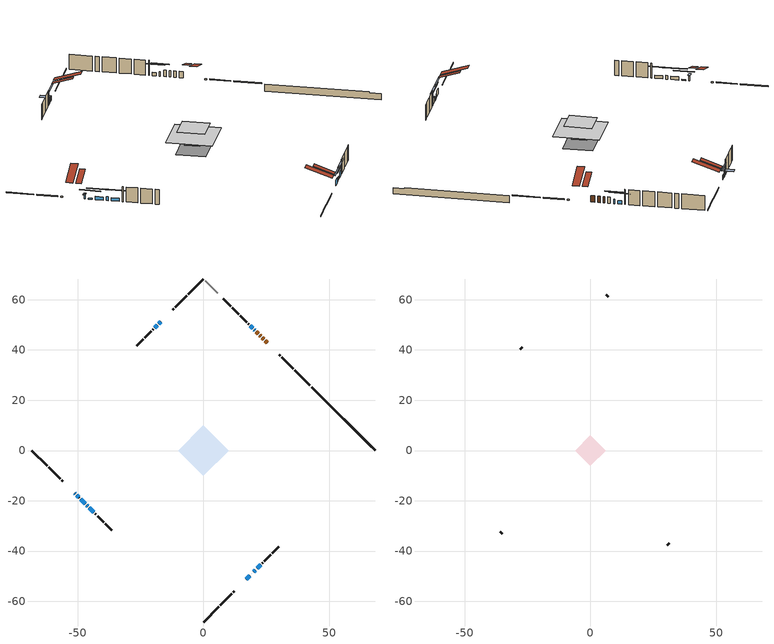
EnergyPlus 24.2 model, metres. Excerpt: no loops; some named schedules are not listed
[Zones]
conditioned space
 floor outside (Floor2 construction): -2.33,0 0,2.33 2.33,0 0,-2.33 z0.89
 floor othersidecoefficients (Floor1 construction): -3.34,0 0,3.34 3.34,0 0,-3.34 z0.89
 floor adiabatic (AdiabaticFloorConstruction): -10.09,0 0,10.09 10.09,0 0,-10.09 z3.33
 floor foundation (Slab1 construction): -6.53,0 0,6.53 6.53,0 0,-6.53 z-1.4
 wall outside (RimJoist1 construction): 0,-68.2 6,-62.19 / -68.2,0 -62.19,-6 / 0,68.2 -6,62.19 / 42.32,25.87 36.32,31.88 z0.89:1.19
 wall outside (RimJoist2 construction): 6.66,-61.54 11.21,-56.98 / -61.54,-6.66 -56.98,-11.21 / -6.66,61.54 -11.21,56.98 / 35.66,32.53 31.11,37.09 z0.89:1.19
 wall outside (RimJoist3 construction): 11.87,-56.33 12.3,-55.9 / -56.33,-11.87 -55.9,-12.3 / -11.87,56.33 -12.3,55.9 / 30.45,37.74 30.03,38.17 z0.89:1.19
 wall outside (AdiabaticWallConstruction 1): 25.32,42.88 24.52,43.68 / 23.86,44.33 23.33,44.86 / 22.68,45.52 22.34,45.86 z0.89:2.92
 wall outside (AdiabaticWallConstruction): -51.19,-17.01 -51.03,-17.17 z0.89:2.42; -50.37,-17.83 -49.51,-18.69 z0.89:1.2; 20.41,47.79 20.17,48.03 / -17.01,51.19 -17.8,50.4 / 19.1,-49.1 19.25,-48.95 z0.89:2.26; 17.01,-51.19 18.45,-49.75 / 21.31,-46.88 22.75,-45.44 z0.89:2.72; 19.9,-48.29 20.66,-47.54 z0.89:1.86; -18.46,49.74 -19.32,48.88 z0.89:2.67; -48.85,-19.35 -47.09,-21.1 / 19.52,48.68 18.64,49.56 / -45.39,-22.81 -43.63,-24.57 z0.89:1.93; -46.44,-21.76 -46.04,-22.16 z0.89:2.11
 wall outside (Wall1 construction): 23.41,-44.79 23.58,-44.62 / -42.97,-25.23 -42.8,-25.4 / -19.98,48.22 -20.14,48.05 / 17.98,50.22 17.81,50.39 z0.89:5.77
 wall outside (Wall2 construction): 24.23,-43.96 26.7,-41.5 / -42.14,-26.05 -39.68,-28.51 / -20.8,47.4 -23.26,44.93 / 17.16,51.04 14.69,53.5 z0.89:5.77
 wall outside (Wall3 construction): 27.35,-40.84 29.88,-38.31 / -39.03,-29.17 -36.5,-31.7 / -23.92,44.28 -26.45,41.75 / 14.04,54.16 11.51,56.69 z0.89:5.77
 wall foundation (FoundationWall1 construction): 42.98,25.22,-1.4 42.98,25.22,0.89 65.68,2.52,0.89 65.68,2.52,0.6 68.2,0,0.6 68.2,0,-1.4
 wall othersidecoefficients (AdiabaticWallConstruction 1): 21.68,46.51 21.06,47.14 z0.89:2.92
 wall othersidecoefficients (Wall4 construction): 10.85,57.35 7.76,60.43 z0.89:5.77
 wall adiabatic (Wall6 construction): 5.62,62.58 0.66,67.54 z0.89:5.77
 window (WindowConstruction 9): -51.19,-17.01 -51.03,-17.17 z0.89:2.41
 window (WindowConstruction 4): -50.37,-17.83 -49.51,-18.69 z0.89:1.19
 window (WindowConstruction 5): 20.41,47.79 20.17,48.02 z0.89:2.26
 window (WindowConstruction 6): -17.01,51.19 -17.8,50.4 z0.89:2.26
 window (WindowConstruction 7): 17.01,-51.19 18.45,-49.75 z0.89:2.72
 window (WindowConstruction 8): 19.1,-49.09 19.25,-48.95 z0.89:2.26
 window (WindowConstruction 12): 19.9,-48.29 20.66,-47.54 z0.89:1.86
 window (WindowConstruction 10): -18.46,49.74 -19.32,48.88 z0.89:2.67
 window (WindowConstruction): -48.85,-19.35 -47.09,-21.1 z0.89:1.93
 window (WindowConstruction 1): 19.52,48.68 18.64,49.56 z0.89:1.93
 window (WindowConstruction 2): 21.32,-46.88 22.75,-45.44 z0.89:2.72
 window (WindowConstruction 11): -46.44,-21.76 -46.04,-22.16 z0.89:2.11
 window (WindowConstruction 3): -45.39,-22.81 -43.63,-24.57 z0.89:1.93
 door (Door): 25.32,42.88 24.52,43.68 z0.89:2.92
 door (Door 1): 23.86,44.33 23.33,44.86 z0.89:2.92
 door (Door 2): 22.68,45.52 22.34,45.86 z0.89:2.92
 door inside (Door 3): 21.68,46.51 21.06,47.13 z0.89:2.92
 ceiling adiabatic (AdiabaticFloorConstruction): 0,-10.09 10.09,0 0,10.09 -10.09,0 z3.33
 roof outside (Roof2 construction): 16.35,-51.85,5.77 11.84,-47.34,7.89 10.66,-48.53,7.89 15.16,-53.03,5.77; -51.85,-16.35,5.77 -47.34,-11.84,7.89 -48.53,-10.66,7.89 -53.03,-15.16,5.77; -16.35,51.85,5.77 -11.84,47.34,7.89 -10.66,48.53,7.89 -15.16,53.03,5.77; 25.97,42.22,5.77 21.46,37.72,7.89 22.65,36.53,7.89 27.16,41.04,5.77
attic - vented
 floor to conditioned space (Floor3 construction Reversed): -6.05,0 0,6.05 6.05,0 0,-6.05 z5.77
 wall outside (Wall5 construction): 30.54,-37.66 31.37,-36.83 / -35.84,-32.36 -35.01,-33.19 / -27.11,41.09 -27.93,40.26 / 7.11,61.09 6.28,61.92 z0.89:5.77
 roof outside (Roof1 construction): 14.51,-53.69,5.77 8.61,-47.8,8.54 7.06,-49.35,8.54 12.95,-55.24,5.77; -53.69,-14.51,5.77 -47.8,-8.61,8.54 -49.35,-7.06,8.54 -55.24,-12.95,5.77; -14.51,53.69,5.77 -8.61,47.8,8.54 -7.06,49.35,8.54 -12.95,55.24,5.77; 27.82,40.38,5.77 21.92,34.49,8.54 23.48,32.93,8.54 29.37,38.83,5.77
shading: -50.82,-17.38 -51.4,-16.8 -52.26,-17.66 -51.68,-18.24 z2.71; -47.64,-20.56 -52.24,-15.96 -52.53,-16.25 -47.93,-20.85 z3.83; 18.31,49.89 22.27,45.92 22.56,46.22 18.6,50.18 z4.9; -19.67,48.53 -15.14,53.06 -15.43,53.35 -19.96,48.82 z4.9; 20.31,-47.89 15.14,-53.06 15.43,-53.35 20.6,-48.18 z5.36; 21.11,-47.08 17.24,-50.96 17.53,-51.25 21.4,-47.37 z4.9; 22.52,-45.67 18.04,-50.16 18.33,-50.45 22.82,-45.96 z4.5; -19.53,48.67 -18.24,49.95 -20.4,52.11 -21.69,50.83 z2.97; -45.23,-22.97 -50.72,-17.48 -51.01,-17.77 -45.52,-23.26 z4.57; 16.77,51.43 21.38,46.81 21.67,47.11 17.06,51.72 z4.57; 24.62,-43.58 19.45,-48.75 19.74,-49.04 24.91,-43.87 z5.36; -41.76,-26.44 -47.25,-20.95 -47.54,-21.24 -42.05,-26.73 z4.57
[Building]
Building 1: Terrain=Suburbs
[Site:Location]
Erieau AUT_ON: Latitude {deg}=42.25; Longitude {deg}=-81.9; Time Zone {hr}=-5; Elevation {m}=178; Keep Site Location Information=Yes
[Site:GroundTemperature:Shallow]
5.2292, 3.30147, 3.1471, 4.0619, 7.73432, 11.3896, 14.5586, 16.5661, 16.7366, 15.1039, 12.0157, 8.47254
[Site:WaterMainsTemperature]
Calculation Method=Schedule; Temperature Schedule=mains temperature schedule
[Material] Roughness=Rough; Thermal Absorptance=0.9
Name | Thickness {m} | Conductivity {W/m-K} | Density {kg/m3} | Specific Heat {J/kg-K} | Solar Absorptance | Visible Absorptance
asphalt or fiberglass shingles | 0.00635 | 0.162714 | 1121.4 | 1465.45 | 0.4 | 0.4
ceiling loosefill ins | 0.169333 | 0.0480833 | 16.02 | 1046.75 | 0.7 | 0.7
ceiling stud and cavity | 0.1397 | 0.138459 | 65.682 | 1177.47 | 0.7 | 0.7
concrete 4.0 in. | 0.1016 | 1.803125 | 2242.8 | 837.4 | 0.7 | 0.7
concrete 8.0 in. | 0.2032 | 1.803125 | 2242.8 | 837.4 | 0.7 | 0.7
door material | 0.04445 | 0.053851 | 512.64 | 1214.23 | 0.7 | 0.7
door material 1 | 0.04445 | 0.188738 | 512.64 | 1214.23 | 0.7 | 0.7
door material 2 | 0.04445 | 0.060037 | 512.64 | 1214.23 | 0.7 | 0.7
exterior vertical ins | 0.0231731 | 0.029427 | 32.04 | 1214.23 | 0.7 | 0.7
floor covering | 0.0127 | 0.0433444 | 54.468 | 1339.84 | 0.6 | 0.6
floor rigid ins; rim joist rigid ins; roof rigid ins | 0.051816 | 0.029427 | 32.04 | 1214.23 | 0.7 | 0.7
floor rigid ins 1; wall rigid ins | 0.512978 | 0.029427 | 32.04 | 1214.23 | 0.7 | 0.7
floor stud and cavity | 0.1397 | 0.0813804 | 92.3553 | 1139.71 | 0.7 | 0.7
floor stud and cavity 1 | 0.1397 | 0.0756174 | 92.3553 | 1139.71 | 0.7 | 0.7
floor stud and cavity 2 | 0.1397 | 1.75129 | 37.0049 | 1207.88 | 0.7 | 0.7
furniture material conditioned space 1 | 0.1524 | 0.115458 | 640.8 | 1214.23 | 0.6 | 0.6
gypsum board | 0.0127 | 0.160291 | 801 | 837.4 | 0.6 | 0.6
gypsum board 1 | 0.0127 | 0.160291 | 801 | 837.4 | 0.7 | 0.7
osb sheathing 0.5 in. | 0.0127 | 0.115458 | 512.64 | 1214.23 | 0.7 | 0.7
osb sheathing 0.5 in. 1 | 0.0127 | 0.115458 | 512.64 | 1214.23 | 0.4 | 0.4
osb sheathing 0.75 in. | 0.01905 | 0.115458 | 512.64 | 1214.23 | 0.7 | 0.7
osb sheathing 2.0 in. | 0.0508 | 0.115458 | 512.64 | 1214.23 | 0.7 | 0.7
rim joist stud and cavity | 0.0508 | 0.0391144 | 125.044 | 1163.47 | 0.6 | 0.6
rim joist stud and cavity 1 | 0.0508 | 0.0352871 | 125.044 | 1163.47 | 0.6 | 0.6
rim joist stud and cavity 2 | 0.0508 | 0.107068 | 50.32683 | 1063.81 | 0.6 | 0.6
roof stud and cavity | 0.2032 | 0.170512 | 78.34581 | 1123.46 | 0.7 | 0.7
wall stud and cavity | 0.1397 | 0.100683 | 139.0536 | 1170.24 | 0.7 | 0.7
wall stud and cavity 1 | 0.1397 | 0.0822159 | 139.0536 | 1170.24 | 0.7 | 0.7
wall stud and cavity 2 | 0.1397 | 0.089851 | 139.0536 | 1170.24 | 0.7 | 0.7
wall stud and cavity 3 | 0.1397 | 0.0949542 | 139.0536 | 1170.24 | 0.7 | 0.7
wall stud and cavity 4 | 0.0889 | 6.1454 | 50.32683 | 1063.81 | 0.6 | 0.6
wall stud and cavity 5 | 0.1397 | 0.0750212 | 139.0536 | 1170.24 | 0.7 | 0.7
wall stud and cavity 6 | 0.0889 | 0.380278 | 52.3479 | 1209.89 | 0.7 | 0.7
wall stud and cavity 7 | 0.0889 | 0.391764 | 83.0341 | 1211.67 | 0.7 | 0.7
wood siding | 0.0254 | 0.102417 | 544.68 | 1172.36 | 0.4 | 0.4
wood siding 1 | 0.00254 | 0.102417 | 544.68 | 1172.36 | 0.4 | 0.4
wood siding 2; wood siding 3; wood siding 4 | 0.0254 | 0.102417 | 544.68 | 1172.36 | 0.7 | 0.7
[WindowMaterial:SimpleGlazingSystem]
Name | U-Factor {W/m2-K} | Solar Heat Gain Coefficient
WindowMaterial | 2.94291 | 0.59
WindowMaterial 1 | 2.989467 | 0.56
WindowMaterial 10 | 2.73736 | 0.48
WindowMaterial 11 | 3.00764 | 0.53
WindowMaterial 2 | 2.89408 | 0.66
WindowMaterial 3 | 3.063281 | 0.53
WindowMaterial 4 | 2.28653 | 0.36
WindowMaterial 5 | 2.04067 | 0.53
WindowMaterial 6 | 2.65958 | 0.66
WindowMaterial 7 | 2.45062 | 0.21
WindowMaterial 8 | 3.13085 | 0.48
WindowMaterial 9 | 2.95767 | 0.63
[Construction]
AdiabaticFloorConstruction: floor stud and cavity 2, floor rigid ins 1, osb sheathing 0.75 in., floor covering
AdiabaticWallConstruction: wood siding 3, wall rigid ins, wall stud and cavity 6, gypsum board
AdiabaticWallConstruction 1: wood siding 4, wall rigid ins, wall stud and cavity 6, gypsum board
Door: door material
Door 1; Door 2: door material 1
Door 3: door material 2
Floor1 construction: floor stud and cavity, floor rigid ins, osb sheathing 0.75 in., floor covering
Floor2 construction: floor stud and cavity 1, floor rigid ins, osb sheathing 0.75 in., floor covering
Floor3 construction Reversed: gypsum board, ceiling stud and cavity, ceiling loosefill ins
FoundationWall1 construction: concrete 8.0 in., gypsum board 1
furniture construction conditioned space 1: furniture material conditioned space 1
PartitionWallConstruction: gypsum board, wall stud and cavity 7, gypsum board
RimJoist1 construction: wood siding 2, rim joist rigid ins, osb sheathing 2.0 in., rim joist stud and cavity
RimJoist2 construction: wood siding 2, rim joist rigid ins, osb sheathing 2.0 in., rim joist stud and cavity 1
RimJoist3 construction: wood siding 2, rim joist stud and cavity 2
Roof1 construction: asphalt or fiberglass shingles
Roof2 construction: asphalt or fiberglass shingles, roof rigid ins, osb sheathing 0.75 in., roof stud and cavity, gypsum board
Slab1 construction: concrete 4.0 in.
Wall1 construction: wood siding, osb sheathing 0.5 in., wall stud and cavity, gypsum board
Wall2 construction: wood siding, osb sheathing 0.5 in., wall stud and cavity 1, gypsum board
Wall3 construction: wood siding, osb sheathing 0.5 in., wall stud and cavity 2, gypsum board
Wall4 construction: osb sheathing 0.5 in. 1, wall stud and cavity 3, gypsum board
Wall5 construction: wood siding 1, wall stud and cavity 4
Wall6 construction: osb sheathing 0.5 in. 1, wall stud and cavity 5, gypsum board
WindowConstruction; WindowConstruction 3: WindowMaterial
WindowConstruction 1: WindowMaterial 1
WindowConstruction 10: WindowMaterial 9
WindowConstruction 11: WindowMaterial 10
WindowConstruction 12: WindowMaterial 11
WindowConstruction 2: WindowMaterial 2
WindowConstruction 4: WindowMaterial 3
WindowConstruction 5: WindowMaterial 4
WindowConstruction 6: WindowMaterial 5
WindowConstruction 7: WindowMaterial 6
WindowConstruction 8: WindowMaterial 7
WindowConstruction 9: WindowMaterial 8
[Zone] Multiplier=1; Part of Total Floor Area=Yes
Name | Volume {m3}
attic - vented | 33.0145
conditioned space | 786.3
[Space]
Name | Zone | Volume {m3}
attic - vented 1 | attic - vented | 33.0145
conditioned space 1 | conditioned space | 786.3
[ZoneInfiltration:EffectiveLeakageArea]
infil attic - vented 1: Zone or Space=attic - vented 1; Schedule=Always On Discrete; Effective Air Leakage Area {cm2}=3514.08; Stack Coefficient=0.000532298; Wind Coefficient=1.55883e-05
[ZoneMixing]
whole house fan mix: Zone or Space=attic - vented; Schedule=Always On Continuous; Design Flow Rate Calculation Method=Flow/Zone; Design Flow Rate {m3/s}=0; Source Zone or Space=conditioned space
[SurfaceProperty:OtherSideCoefficients]
other non-freezing space: Combined Convective/Radiative Film Coefficient {W/m2-K}=8.35; Constant Temperature Coefficient=1; External Dry-Bulb Temperature Coefficient=0; Ground Temperature Coefficient=0; Wind Speed Coefficient=0; Zone Air Temperature Coefficient=0; Constant Temperature Schedule=other non-freezing space; Previous Other Side Temperature Coefficient=0
[SurfaceProperty:ExposedFoundationPerimeter]
Slab1: Exposed Perimeter Calculation Method=TotalExposedPerimeter; Total Exposed Perimeter {m}=35.662
[InternalMass] Zone or ZoneList=conditioned space; Space or SpaceList=conditioned space 1
Name | Construction | Surface Area {m2}
furniture mass conditioned space 1 | furniture construction conditioned space 1 | 128.784
partition wall mass | PartitionWallConstruction | 321.96
[Lights]
interior lighting: Zone or ZoneList or Space or SpaceList=conditioned space 1; Schedule=interior lighting schedule; Design Level Calculation Method=LightingLevel; Lighting Level {W}=343.2; Return Air Fraction=0; Fraction Radiant=0.6; Fraction Visible=0.2; Fraction Replaceable=1
[People]
occupants: Zone or ZoneList or Space or SpaceList=conditioned space 1; Number of People Schedule=occupants schedule; Number of People Calculation Method=People; Number of People=3; Fraction Radiant=0.314171; Sensible Heat Fraction=0.56303; Activity Level Schedule=occupants activity schedule; Carbon Dioxide Generation Rate {m3/s-W}=0; Enable ASHRAE 55 Comfort Warnings=No; Mean Radiant Temperature Calculation Type=EnclosureAveraged
[ElectricEquipment] Zone or ZoneList or Space or SpaceList=conditioned space 1; Design Level Calculation Method=EquipmentLevel
Name | Schedule | Design Level {W} | Fraction Latent | Fraction Radiant | Fraction Lost
clothes dryer | clothes dryer schedule | 140.772 | 0.015 | 0.081 | 0.85
clothes washer | clothes washer schedule | 32.1985 | 0.03 | 0.162 | 0.7
cooking range | cooking range schedule | 208.969 | 0.08 | 0.432 | 0.2
dishwasher | dishwasher schedule | 66.8632 | 0.3 | 0.18 | 0.4
fridge | fridge schedule | 72.9452 | 0 | 0.6 | 0
mech vent bath fan 0 | mech vent bath fan 0 schedule | 50.2 | 0 | 0 | 1
mech vent bath fan 1 | mech vent bath fan 1 schedule | 50.2 | 0 | 0 | 1
mech vent house fan | mech vent house fan schedule | 0 | 0 | 0 | 1
mech vent house fan cfis | mech vent house fan cfis schedule | 0 | 0 | 0 | 0
misc plug loads | misc plug loads schedule | 494.7 | 0.045 | 0.513 | 0.1
whole house fan | Always On Discrete | 0 | 0 | 0 | 1
[OtherEquipment] Zone or ZoneList or Space or SpaceList=conditioned space 1; Design Level Calculation Method=EquipmentLevel
Name | Fuel Type | Schedule | Design Level {W} | Fraction Latent | Fraction Radiant | Fraction Lost
clothes dryer 1 | Electricity | clothes dryer schedule | 0 | 0.015 | 0.081 | 0.85
cooking range 1 | Electricity | cooking range schedule | 0 | 0.08 | 0.432 | 0.2
general water use latent | None | general water use schedule | 59.3978 | 1 | 0 | 0
general water use sensible | None | general water use schedule | -58.539 | 0 | 0.6 | 0
mech vent house fan latent load | None | Always On Discrete | 0 | 1 | 0 | 0
mech vent house fan sensible load | None | Always On Discrete | 0 | 0 | 0 | 0
water heater energy adjustment1 | NaturalGas | Always On Discrete | 0.01 | 0 | 0 | 1
[ZoneInfiltration:DesignFlowRate] Zone or ZoneList or Space or SpaceList=conditioned space 1; Schedule=Always On Discrete; Design Flow Rate Calculation Method=Flow/Zone; Design Flow Rate {m3/s}=0
infil flow; natural vent flow; whole house fan flow
[Foundation:Kiva]
Foundation Kiva 1: Initial Indoor Air Temperature {C}=18; Wall Height Above Grade {m}=0.889986; Wall Depth Below Slab {m}=0.2032; Custom Block Material Name 1=exterior vertical ins; Custom Block Depth 1 {m}=2.28999; Custom Block X Position 1 {m}=0.2159; Custom Block Z Position 1 {m}=0
[Foundation:Kiva:Settings]
Soil Conductivity {W/m-K}=0.849921; Soil Density {kg/m3}=1842.3; Soil Specific Heat {J/kg-K}=418.7; Ground Solar Absorptivity=0.9; Ground Thermal Absorptivity=0.9; Ground Surface Roughness {m}=0.03; Far-Field Width {m}=40; Deep-Ground Boundary Condition=ZeroFlux; Deep-Ground Depth {m}=40; Minimum Cell Dimension {m}=0.2; Maximum Cell Growth Coefficient=3; Simulation Timestep=Timestep
[Exterior:Lights]
exterior lighting: Schedule=exterior lighting schedule; Design Level {W}=75.6
[Schedule:Constant]
Name | Hourly Value
Always On Continuous; mech vent house fan schedule; mech vent house fan cfis schedule; Always On Discrete | 1
other non-freezing space; fridge schedule | 0
occupants activity schedule | 117.228
[Schedule:Week:Daily]
interior lighting schedule Week Rule - Jan1-Jan27: interior lighting schedule day, interior lighting schedule day, interior lighting schedule day, interior lighting schedule day, interior lighting schedule day, interior lighting schedule day, interior lighting schedule day, interior lighting schedule default day, interior lighting schedule default day, interior lighting schedule default day, interior lighting schedule default day, interior lighting schedule default day
interior lighting schedule Week Rule - Jan28-Feb3: interior lighting schedule day, interior lighting schedule day, interior lighting schedule day, interior lighting schedule day, interior lighting schedule day 1, interior lighting schedule day 1, interior lighting schedule day 1, interior lighting schedule default day, interior lighting schedule default day, interior lighting schedule default day, interior lighting schedule default day, interior lighting schedule default day
interior lighting schedule Week Rule - Feb4-Feb24: interior lighting schedule day 1, interior lighting schedule day 1, interior lighting schedule day 1, interior lighting schedule day 1, interior lighting schedule day 1, interior lighting schedule day 1, interior lighting schedule day 1, interior lighting schedule default day, interior lighting schedule default day, interior lighting schedule default day, interior lighting schedule default day, interior lighting schedule default day
interior lighting schedule Week Rule - Feb25-Mar3: interior lighting schedule day 1, interior lighting schedule day 1, interior lighting schedule day 1, interior lighting schedule day 1, interior lighting schedule day 2, interior lighting schedule day 2, interior lighting schedule day 2, interior lighting schedule default day, interior lighting schedule default day, interior lighting schedule default day, interior lighting schedule default day, interior lighting schedule default day
interior lighting schedule Week Rule - Mar4-Mar31: interior lighting schedule day 2, interior lighting schedule day 2, interior lighting schedule day 2, interior lighting schedule day 2, interior lighting schedule day 2, interior lighting schedule day 2, interior lighting schedule day 2, interior lighting schedule default day, interior lighting schedule default day, interior lighting schedule default day, interior lighting schedule default day, interior lighting schedule default day
interior lighting schedule Week Rule - Apr1-Apr28: interior lighting schedule day 3, interior lighting schedule day 3, interior lighting schedule day 3, interior lighting schedule day 3, interior lighting schedule day 3, interior lighting schedule day 3, interior lighting schedule day 3, interior lighting schedule default day, interior lighting schedule default day, interior lighting schedule default day, interior lighting schedule default day, interior lighting schedule default day
interior lighting schedule Week Rule - Apr29-May5: interior lighting schedule day 3, interior lighting schedule day 3, interior lighting schedule day 4, interior lighting schedule day 4, interior lighting schedule day 4, interior lighting schedule day 4, interior lighting schedule day 4, interior lighting schedule default day, interior lighting schedule default day, interior lighting schedule default day, interior lighting schedule default day, interior lighting schedule default day
interior lighting schedule Week Rule - May6-May26: interior lighting schedule day 4, interior lighting schedule day 4, interior lighting schedule day 4, interior lighting schedule day 4, interior lighting schedule day 4, interior lighting schedule day 4, interior lighting schedule day 4, interior lighting schedule default day, interior lighting schedule default day, interior lighting schedule default day, interior lighting schedule default day, interior lighting schedule default day
interior lighting schedule Week Rule - May27-Jun2: interior lighting schedule day 4, interior lighting schedule day 4, interior lighting schedule day 4, interior lighting schedule day 4, interior lighting schedule day 4, interior lighting schedule day 5, interior lighting schedule day 5, interior lighting schedule default day, interior lighting schedule default day, interior lighting schedule default day, interior lighting schedule default day, interior lighting schedule default day
interior lighting schedule Week Rule - Jun3-Jun30: interior lighting schedule day 5, interior lighting schedule day 5, interior lighting schedule day 5, interior lighting schedule day 5, interior lighting schedule day 5, interior lighting schedule day 5, interior lighting schedule day 5, interior lighting schedule default day, interior lighting schedule default day, interior lighting schedule default day, interior lighting schedule default day, interior lighting schedule default day
interior lighting schedule Week Rule - Jul1-Jul28: interior lighting schedule day 6, interior lighting schedule day 6, interior lighting schedule day 6, interior lighting schedule day 6, interior lighting schedule day 6, interior lighting schedule day 6, interior lighting schedule day 6, interior lighting schedule default day, interior lighting schedule default day, interior lighting schedule default day, interior lighting schedule default day, interior lighting schedule default day
interior lighting schedule Week Rule - Jul29-Aug4: interior lighting schedule day 6, interior lighting schedule day 6, interior lighting schedule day 6, interior lighting schedule day 7, interior lighting schedule day 7, interior lighting schedule day 7, interior lighting schedule day 7, interior lighting schedule default day, interior lighting schedule default day, interior lighting schedule default day, interior lighting schedule default day, interior lighting schedule default day
interior lighting schedule Week Rule - Aug5-Aug25: interior lighting schedule day 7, interior lighting schedule day 7, interior lighting schedule day 7, interior lighting schedule day 7, interior lighting schedule day 7, interior lighting schedule day 7, interior lighting schedule day 7, interior lighting schedule default day, interior lighting schedule default day, interior lighting schedule default day, interior lighting schedule default day, interior lighting schedule default day
interior lighting schedule Week Rule - Aug26-Sep1: interior lighting schedule day 7, interior lighting schedule day 7, interior lighting schedule day 7, interior lighting schedule day 7, interior lighting schedule day 7, interior lighting schedule day 7, interior lighting schedule day 8, interior lighting schedule default day, interior lighting schedule default day, interior lighting schedule default day, interior lighting schedule default day, interior lighting schedule default day
interior lighting schedule Week Rule - Sep2-Sep29: interior lighting schedule day 8, interior lighting schedule day 8, interior lighting schedule day 8, interior lighting schedule day 8, interior lighting schedule day 8, interior lighting schedule day 8, interior lighting schedule day 8, interior lighting schedule default day, interior lighting schedule default day, interior lighting schedule default day, interior lighting schedule default day, interior lighting schedule default day
interior lighting schedule Week Rule - Sep30-Oct6: interior lighting schedule day 8, interior lighting schedule day 9, interior lighting schedule day 9, interior lighting schedule day 9, interior lighting schedule day 9, interior lighting schedule day 9, interior lighting schedule day 9, interior lighting schedule default day, interior lighting schedule default day, interior lighting schedule default day, interior lighting schedule default day, interior lighting schedule default day
interior lighting schedule Week Rule - Oct7-Oct27: interior lighting schedule day 9, interior lighting schedule day 9, interior lighting schedule day 9, interior lighting schedule day 9, interior lighting schedule day 9, interior lighting schedule day 9, interior lighting schedule day 9, interior lighting schedule default day, interior lighting schedule default day, interior lighting schedule default day, interior lighting schedule default day, interior lighting schedule default day
interior lighting schedule Week Rule - Oct28-Nov3: interior lighting schedule day 9, interior lighting schedule day 9, interior lighting schedule day 9, interior lighting schedule day 9, interior lighting schedule day 10, interior lighting schedule day 10, interior lighting schedule day 10, interior lighting schedule default day, interior lighting schedule default day, interior lighting schedule default day, interior lighting schedule default day, interior lighting schedule default day
interior lighting schedule Week Rule - Nov4-Nov24: interior lighting schedule day 10, interior lighting schedule day 10, interior lighting schedule day 10, interior lighting schedule day 10, interior lighting schedule day 10, interior lighting schedule day 10, interior lighting schedule day 10, interior lighting schedule default day, interior lighting schedule default day, interior lighting schedule default day, interior lighting schedule default day, interior lighting schedule default day
interior lighting schedule Week Rule - Nov25-Dec1: interior lighting schedule day 10, interior lighting schedule day 10, interior lighting schedule day 10, interior lighting schedule day 10, interior lighting schedule day 10, interior lighting schedule day 10, interior lighting schedule day 11, interior lighting schedule default day, interior lighting schedule default day, interior lighting schedule default day, interior lighting schedule default day, interior lighting schedule default day
interior lighting schedule Week Rule - Dec2-Dec31: interior lighting schedule day 11, interior lighting schedule day 11, interior lighting schedule day 11, interior lighting schedule day 11, interior lighting schedule day 11, interior lighting schedule day 11, interior lighting schedule day 11, interior lighting schedule default day, interior lighting schedule default day, interior lighting schedule default day, interior lighting schedule default day, interior lighting schedule default day
occupants schedule Week Rule - Jan1-Dec31: occupants schedule day, occupants schedule day, occupants schedule day, occupants schedule day, occupants schedule day, occupants schedule day, occupants schedule day, occupants schedule default day, occupants schedule default day, occupants schedule default day, occupants schedule default day, occupants schedule default day
clothes dryer schedule Week Rule - Jan1-Dec31: clothes dryer schedule day, clothes dryer schedule day, clothes dryer schedule day, clothes dryer schedule day, clothes dryer schedule day, clothes dryer schedule day, clothes dryer schedule day, clothes dryer schedule default day, clothes dryer schedule default day, clothes dryer schedule default day, clothes dryer schedule default day, clothes dryer schedule default day
clothes washer schedule Week Rule - Jan1-Dec31: clothes washer schedule day, clothes washer schedule day, clothes washer schedule day, clothes washer schedule day, clothes washer schedule day, clothes washer schedule day, clothes washer schedule day, clothes washer schedule default day, clothes washer schedule default day, clothes washer schedule default day, clothes washer schedule default day, clothes washer schedule default day
cooking range schedule Week Rule - Jan1-Dec31: cooking range schedule day, cooking range schedule day, cooking range schedule day, cooking range schedule day, cooking range schedule day, cooking range schedule day, cooking range schedule day, cooking range schedule default day, cooking range schedule default day, cooking range schedule default day, cooking range schedule default day, cooking range schedule default day
dishwasher schedule Week Rule - Jan1-Dec31: dishwasher schedule day, dishwasher schedule day, dishwasher schedule day, dishwasher schedule day, dishwasher schedule day, dishwasher schedule day, dishwasher schedule day, dishwasher schedule default day, dishwasher schedule default day, dishwasher schedule default day, dishwasher schedule default day, dishwasher schedule default day
mech vent bath fan 0 schedule Week Rule - Jan1-Dec31: mech vent bath fan 0 schedule day, mech vent bath fan 0 schedule day, mech vent bath fan 0 schedule day, mech vent bath fan 0 schedule day, mech vent bath fan 0 schedule day, mech vent bath fan 0 schedule day, mech vent bath fan 0 schedule day, mech vent bath fan 0 schedule default day, mech vent bath fan 0 schedule default day, mech vent bath fan 0 schedule default day, mech vent bath fan 0 schedule default day, mech vent bath fan 0 schedule default day
mech vent bath fan 1 schedule Week Rule - Jan1-Dec31: mech vent bath fan 1 schedule day, mech vent bath fan 1 schedule day, mech vent bath fan 1 schedule day, mech vent bath fan 1 schedule day, mech vent bath fan 1 schedule day, mech vent bath fan 1 schedule day, mech vent bath fan 1 schedule day, mech vent bath fan 1 schedule default day, mech vent bath fan 1 schedule default day, mech vent bath fan 1 schedule default day, mech vent bath fan 1 schedule default day, mech vent bath fan 1 schedule default day
misc plug loads schedule Week Rule - Jan1-Dec31: misc plug loads schedule day, misc plug loads schedule day, misc plug loads schedule day, misc plug loads schedule day, misc plug loads schedule day, misc plug loads schedule day, misc plug loads schedule day, misc plug loads schedule default day, misc plug loads schedule default day, misc plug loads schedule default day, misc plug loads schedule default day, misc plug loads schedule default day
general water use schedule Week Rule - Jan1-Dec31: general water use schedule day, general water use schedule day, general water use schedule day, general water use schedule day, general water use schedule day, general water use schedule day, general water use schedule day, general water use schedule default day, general water use schedule default day, general water use schedule default day, general water use schedule default day, general water use schedule default day
exterior lighting schedule Week Rule - Jan1-Jan27: exterior lighting schedule day, exterior lighting schedule day, exterior lighting schedule day, exterior lighting schedule day, exterior lighting schedule day, exterior lighting schedule day, exterior lighting schedule day, exterior lighting schedule default day, exterior lighting schedule default day, exterior lighting schedule default day, exterior lighting schedule default day, exterior lighting schedule default day
exterior lighting schedule Week Rule - Jan28-Feb3: exterior lighting schedule day, exterior lighting schedule day, exterior lighting schedule day, exterior lighting schedule day, exterior lighting schedule day 1, exterior lighting schedule day 1, exterior lighting schedule day 1, exterior lighting schedule default day, exterior lighting schedule default day, exterior lighting schedule default day, exterior lighting schedule default day, exterior lighting schedule default day
exterior lighting schedule Week Rule - Feb4-Feb24: exterior lighting schedule day 1, exterior lighting schedule day 1, exterior lighting schedule day 1, exterior lighting schedule day 1, exterior lighting schedule day 1, exterior lighting schedule day 1, exterior lighting schedule day 1, exterior lighting schedule default day, exterior lighting schedule default day, exterior lighting schedule default day, exterior lighting schedule default day, exterior lighting schedule default day
exterior lighting schedule Week Rule - Feb25-Mar3: exterior lighting schedule day 1, exterior lighting schedule day 1, exterior lighting schedule day 1, exterior lighting schedule day 1, exterior lighting schedule day 2, exterior lighting schedule day 2, exterior lighting schedule day 2, exterior lighting schedule default day, exterior lighting schedule default day, exterior lighting schedule default day, exterior lighting schedule default day, exterior lighting schedule default day
exterior lighting schedule Week Rule - Mar4-Mar31: exterior lighting schedule day 2, exterior lighting schedule day 2, exterior lighting schedule day 2, exterior lighting schedule day 2, exterior lighting schedule day 2, exterior lighting schedule day 2, exterior lighting schedule day 2, exterior lighting schedule default day, exterior lighting schedule default day, exterior lighting schedule default day, exterior lighting schedule default day, exterior lighting schedule default day
exterior lighting schedule Week Rule - Apr1-Apr28: exterior lighting schedule day 3, exterior lighting schedule day 3, exterior lighting schedule day 3, exterior lighting schedule day 3, exterior lighting schedule day 3, exterior lighting schedule day 3, exterior lighting schedule day 3, exterior lighting schedule default day, exterior lighting schedule default day, exterior lighting schedule default day, exterior lighting schedule default day, exterior lighting schedule default day
[Schedule:Year]
interior lighting schedule: interior lighting schedule Week Rule - Jan1-Jan27, 1, 1, 1, 27, interior lighting schedule Week Rule - Jan28-Feb3, 1, 28, 2, 3, interior lighting schedule Week Rule - Feb4-Feb24, 2, 4, 2, 24, interior lighting schedule Week Rule - Feb25-Mar3, 2, 25, 3, 3, interior lighting schedule Week Rule - Mar4-Mar31, 3, 4, 3, 31, interior lighting schedule Week Rule - Apr1-Apr28, 4, 1, 4, 28, interior lighting schedule Week Rule - Apr29-May5, 4, 29, 5, 5, interior lighting schedule Week Rule - May6-May26, 5, 6, 5, 26, interior lighting schedule Week Rule - May27-Jun2, 5, 27, 6, 2, interior lighting schedule Week Rule - Jun3-Jun30, 6, 3, 6, 30, interior lighting schedule Week Rule - Jul1-Jul28, 7, 1, 7, 28, interior lighting schedule Week Rule - Jul29-Aug4, 7, 29, 8, 4, interior lighting schedule Week Rule - Aug5-Aug25, 8, 5, 8, 25, interior lighting schedule Week Rule - Aug26-Sep1, 8, 26, 9, 1, interior lighting schedule Week Rule - Sep2-Sep29, 9, 2, 9, 29, interior lighting schedule Week Rule - Sep30-Oct6, 9, 30, 10, 6, interior lighting schedule Week Rule - Oct7-Oct27, 10, 7, 10, 27, interior lighting schedule Week Rule - Oct28-Nov3, 10, 28, 11, 3, interior lighting schedule Week Rule - Nov4-Nov24, 11, 4, 11, 24, interior lighting schedule Week Rule - Nov25-Dec1, 11, 25, 12, 1, interior lighting schedule Week Rule - Dec2-Dec31, 12, 2, 12, 31
occupants schedule: occupants schedule Week Rule - Jan1-Dec31, 1, 1, 12, 31
clothes dryer schedule: clothes dryer schedule Week Rule - Jan1-Dec31, 1, 1, 12, 31
clothes washer schedule: clothes washer schedule Week Rule - Jan1-Dec31, 1, 1, 12, 31
cooking range schedule: cooking range schedule Week Rule - Jan1-Dec31, 1, 1, 12, 31
dishwasher schedule: dishwasher schedule Week Rule - Jan1-Dec31, 1, 1, 12, 31
mech vent bath fan 0 schedule: mech vent bath fan 0 schedule Week Rule - Jan1-Dec31, 1, 1, 12, 31
mech vent bath fan 1 schedule: mech vent bath fan 1 schedule Week Rule - Jan1-Dec31, 1, 1, 12, 31
misc plug loads schedule: misc plug loads schedule Week Rule - Jan1-Dec31, 1, 1, 12, 31
general water use schedule: general water use schedule Week Rule - Jan1-Dec31, 1, 1, 12, 31
exterior lighting schedule: exterior lighting schedule Week Rule - Jan1-Jan27, 1, 1, 1, 27, exterior lighting schedule Week Rule - Jan28-Feb3, 1, 28, 2, 3, exterior lighting schedule Week Rule - Feb4-Feb24, 2, 4, 2, 24, exterior lighting schedule Week Rule - Feb25-Mar3, 2, 25, 3, 3, exterior lighting schedule Week Rule - Mar4-Mar31, 3, 4, 3, 31, exterior lighting schedule Week Rule - Apr1-Apr28, 4, 1, 4, 28, exterior lighting schedule Week Rule - Apr29-May5, 4, 29, 5, 5, exterior lighting schedule Week Rule - May6-May26, 5, 6, 5, 26, exterior lighting schedule Week Rule - May27-Jun2, 5, 27, 6, 2, exterior lighting schedule Week Rule - Jun3-Jun30, 6, 3, 6, 30, exterior lighting schedule Week Rule - Jul1-Jul28, 7, 1, 7, 28, exterior lighting schedule Week Rule - Jul29-Aug4, 7, 29, 8, 4, exterior lighting schedule Week Rule - Aug5-Aug25, 8, 5, 8, 25, exterior lighting schedule Week Rule - Aug26-Sep1, 8, 26, 9, 1, exterior lighting schedule Week Rule - Sep2-Sep29, 9, 2, 9, 29, exterior lighting schedule Week Rule - Sep30-Oct6, 9, 30, 10, 6, exterior lighting schedule Week Rule - Oct7-Oct27, 10, 7, 10, 27, exterior lighting schedule Week Rule - Oct28-Nov3, 10, 28, 11, 3, exterior lighting schedule Week Rule - Nov4-Nov24, 11, 4, 11, 24, exterior lighting schedule Week Rule - Nov25-Dec1, 11, 25, 12, 1, exterior lighting schedule Week Rule - Dec2-Dec31, 12, 2, 12, 31
[Schedule:Compact]
mains temperature schedule: Through: 01/01, For: AllDays, Until: 24:00, 8.89333, Through: 01/02, For: AllDays, Until: 24:00, 8.82722, Through: 01/03, For: AllDays, Until: 24:00, 8.76167, Through: 01/04, For: AllDays, Until: 24:00, 8.69778, Through: 01/05, For: AllDays, Until: 24:00, 8.635, Through: 01/06, For: AllDays, Until: 24:00, 8.57333, Through: 01/07, For: AllDays, Until: 24:00, 8.51333, Through: 01/08, For: AllDays, Until: 24:00, 8.455, Through: 01/09, For: AllDays, Until: 24:00, 8.39778, Through: 01/10, For: AllDays, Until: 24:00, 8.34167, Through: 01/11, For: AllDays, Until: 24:00, 8.28722, Through: 01/12, For: AllDays, Until: 24:00, 8.23444, Through: 01/13, For: AllDays, Until: 24:00, 8.18278, Through: 01/14, For: AllDays, Until: 24:00, 8.13222, Through: 01/15, For: AllDays, Until: 24:00, 8.08389, Through: 01/16, For: AllDays, Until: 24:00, 8.03667, Through: 01/17, For: AllDays, Until: 24:00, 7.99111, Through: 01/18, For: AllDays, Until: 24:00, 7.94667, Through: 01/19, For: AllDays, Until: 24:00, 7.90389, Through: 01/20, For: AllDays, Until: 24:00, 7.86278, Through: 01/21, For: AllDays, Until: 24:00, 7.82333, Through: 01/22, For: AllDays, Until: 24:00, 7.78556, Through: 01/23, For: AllDays, Until: 24:00, 7.74889, Through: 01/24, For: AllDays, Until: 24:00, 7.71444, Through: 01/25, For: AllDays, Until: 24:00, 7.68111, Through: 01/26, For: AllDays, Until: 24:00, 7.64944, Through: 01/27, For: AllDays, Until: 24:00, 7.61944, Through: 01/28, For: AllDays, Until: 24:00, 7.59111, Through: 01/29, For: AllDays, Until: 24:00, 7.56444, Through: 01/30, For: AllDays, Until: 24:00, 7.53944, Through: 01/31, For: AllDays, Until: 24:00, 7.51611, Through: 02/01, For: AllDays, Until: 24:00, 7.49444, Through: 02/02, For: AllDays, Until: 24:00, 7.47389, Through: 02/03, For: AllDays, Until: 24:00, 7.45556, Through: 02/04, For: AllDays, Until: 24:00, 7.43889, Through: 02/05, For: AllDays, Until: 24:00, 7.42389, Through: 02/06, For: AllDays, Until: 24:00, 7.41056, Through: 02/07, For: AllDays, Until: 24:00, 7.39889, Through: 02/08, For: AllDays, Until: 24:00, 7.38833, Through: 02/09, For: AllDays, Until: 24:00, 7.38, Through: 02/10, For: AllDays, Until: 24:00, 7.37389, Through: 02/11, For: AllDays, Until: 24:00, 7.36889, Through: 02/12, For: AllDays, Until: 24:00, 7.36556, Through: 02/13, For: AllDays, Until: 24:00, 7.36389, Through: 02/14, For: AllDays, Until: 24:00, 7.36389, Through: 02/15, For: AllDays, Until: 24:00, 7.36611, Through: 02/16, For: AllDays, Until: 24:00, 7.36944, Through: 02/17, For: AllDays, Until: 24:00, 7.375, Through: 02/18, For: AllDays, Until: 24:00, 7.38167, Through: 02/19, For: AllDays, Until: 24:00, 7.39056, Through: 02/20, For: AllDays, Until: 24:00, 7.40056, Through: 02/21, For: AllDays, Until: 24:00, 7.41278, Through: 02/22, For: AllDays, Until: 24:00, 7.42667, Through: 02/23, For: AllDays, Until: 24:00, 7.44222, Through: 02/24, For: AllDays, Until: 24:00, 7.45889, Through: 02/25, For: AllDays, Until: 24:00, 7.47778, Through: 02/26, For: AllDays, Until: 24:00, 7.49833, Through: 02/27, For: AllDays, Until: 24:00, 7.52056, Through: 02/28, For: AllDays, Until: 24:00, 7.54444, Through: 03/01, For: AllDays, Until: 24:00, 7.56944, Through: 03/02, For: AllDays, Until: 24:00, 7.59667, Through: 03/03, For: AllDays, Until: 24:00, 7.62556, Through: 03/04, For: AllDays, Until: 24:00, 7.65556, Through: 03/05, For: AllDays, Until: 24:00, 7.68778, Through: 03/06, For: AllDays, Until: 24:00, 7.72111, Through: 03/07, For: AllDays, Until: 24:00, 7.75611, Through: 03/08, For: AllDays, Until: 24:00, 7.79278, Through: 03/09, For: AllDays, Until: 24:00, 7.83111, Through: 03/10, For: AllDays, Until: 24:00, 7.87111, Through: 03/11, For: AllDays, Until: 24:00, 7.91222, Through: 03/12, For: AllDays, Until: 24:00, 7.95556, Through: 03/13, For: AllDays, Until: 24:00, 8, Through: 03/14, For: AllDays, Until: 24:00, 8.04556, Through: 03/15, For: AllDays, Until: 24:00, 8.09333, Through: 03/16, For: AllDays, Until: 24:00, 8.14222, Through: 03/17, For: AllDays, Until: 24:00, 8.19278, Through: 03/18, For: AllDays, Until: 24:00, 8.24444, Through: 03/19, For: AllDays, Until: 24:00, 8.29778, Through: 03/20, For: AllDays, Until: 24:00, 8.35278, Through: 03/21, For: AllDays, Until: 24:00, 8.40889, Through: 03/22, For: AllDays, Until: 24:00, 8.46611, Through: 03/23, For: AllDays, Until: 24:00, 8.52556, Through: 03/24, For: AllDays, Until: 24:00, 8.58556, Through: 03/25, For: AllDays, Until: 24:00, 8.64722, Through: 03/26, For: AllDays, Until: 24:00, 8.71, Through: 03/27, For: AllDays, Until: 24:00, 8.77444, Through: 03/28, For: AllDays, Until: 24:00, 8.84, Through: 03/29, For: AllDays, Until: 24:00, 8.90667, Through: 03/30, For: AllDays, Until: 24:00, 8.975, Through: 03/31, For: AllDays, Until: 24:00, 9.04389, Through: 04/01, For: AllDays, Until: 24:00, 9.11444, Through: 04/02, For: AllDays, Until: 24:00, 9.18611, Through: 04/03, For: AllDays, Until: 24:00, 9.25889, Through: 04/04, For: AllDays, Until: 24:00, 9.33278, Through: 04/05, For: AllDays, Until: 24:00, 9.40833, Through: 04/06, For: AllDays, Until: 24:00, 9.48444, Through: 04/07, For: AllDays, Until: 24:00, 9.56167, Through: 04/08, For: AllDays, Until: 24:00, 9.64, Through: 04/09, For: AllDays, Until: 24:00, 9.71889, Through: 04/10, For: AllDays, Until: 24:00, 9.79944, Through: 04/11, For: AllDays, Until: 24:00, 9.88056, Through: 04/12, For: AllDays, Until: 24:00, 9.96333, Through: 04/13, For: AllDays, Until: 24:00, 10.0461, Through: 04/14, For: AllDays, Until: 24:00, 10.1306, Through: 04/15, For: AllDays, Until: 24:00, 10.2156, Through: 04/16, For: AllDays, Until: 24:00, 10.3011, Through: 04/17, For: AllDays, Until: 24:00, 10.3878, Through: 04/18, For: AllDays, Until: 24:00, 10.4756, Through: 04/19, For: AllDays, Until: 24:00, 10.5639, Through: 04/20, For: AllDays, Until: 24:00, 10.6528, Through: 04/21, For: AllDays, Until: 24:00, 10.7422, Through: 04/22, For: AllDays, Until: 24:00, 10.8328, Through: 04/23, For: AllDays, Until: 24:00, 10.9239, Through: 04/24, For: AllDays, Until: 24:00, 11.0156, Through: 04/25, For: AllDays, Until: 24:00, 11.1083, Through: 04/26, For: AllDays, Until: 24:00, 11.2011, Through: 04/27, For: AllDays, Until: 24:00, 11.295, Through: 04/28, For: AllDays, Until: 24:00, 11.3889, Through: 04/29, For: AllDays, Until: 24:00, 11.4833, Through: 04/30, For: AllDays, Until: 24:00, 11.5783, Through: 05/01, For: AllDays, Until: 24:00, 11.6739, Through: 05/02, For: AllDays, Until: 24:00, 11.77, Through: 05/03, For: AllDays, Until: 24:00, 11.8661, Through: 05/04, For: AllDays, Until: 24:00, 11.9633, Through: 05/05, For: AllDays, Until: 24:00, 12.06, Through: 05/06, For: AllDays, Until: 24:00, 12.1578, Through: 05/07, For: AllDays, Until: 24:00, 12.255, Through: 05/08, For: AllDays, Until: 24:00, 12.3533, Through: 05/09, For: AllDays, Until: 24:00, 12.4511, Through: 05/10, For: AllDays, Until: 24:00, 12.5494, Through: 05/11, For: AllDays, Until: 24:00, 12.6483, Through: 05/12, For: AllDays, Until: 24:00, 12.7467, Through: 05/13, For: AllDays, Until: 24:00, 12.8456, Through: 05/14, For: AllDays, Until: 24:00, 12.9444, Through: 05/15, For: AllDays, Until: 24:00, 13.0433, Through: 05/16, For: AllDays, Until: 24:00, 13.1422, Through: 05/17, For: AllDays, Until: 24:00, 13.2411, Through: 05/18, For: AllDays, Until: 24:00, 13.34, Through: 05/19, For: AllDays, Until: 24:00, 13.4383, Through: 05/20, For: AllDays, Until: 24:00, 13.5372, Through: 05/21, For: AllDays, Until: 24:00, 13.6356, Through: 05/22, For: AllDays, Until: 24:00, 13.7339, Through: 05/23, For: AllDays, Until: 24:00, 13.8322, Through: 05/24, For: AllDays, Until: 24:00, 13.9306, Through: 05/25, For: AllDays, Until: 24:00, 14.0283, Through: 05/26, For: AllDays, Until: 24:00, 14.1256, Through: 05/27, For: AllDays, Until: 24:00, 14.2228, Through: 05/28, For: AllDays, Until: 24:00, 14.3194, Through: 05/29, For: AllDays, Until: 24:00, 14.4161, Through: 05/30, For: AllDays, Until: 24:00, 14.5122, Through: 05/31, For: AllDays, Until: 24:00, 14.6078, Through: 06/01, For: AllDays, Until: 24:00, 14.7033, Through: 06/02, For: AllDays, Until: 24:00, 14.7978, Through: 06/03, For: AllDays, Until: 24:00, 14.8922, Through: 06/04, For: AllDays, Until: 24:00, 14.9861, Through: 06/05, For: AllDays, Until: 24:00, 15.0789, Through: 06/06, For: AllDays, Until: 24:00, 15.1717, Through: 06/07, For: AllDays, Until: 24:00, 15.2639, Through: 06/08, For: AllDays, Until: 24:00, 15.355, Through: 06/09, For: AllDays, Until: 24:00, 15.4456, Through: 06/10, For: AllDays, Until: 24:00, 15.5356, Through: 06/11, For: AllDays, Until: 24:00, 15.625, Through: 06/12, For: AllDays, Until: 24:00, 15.7139, Through: 06/13, For: AllDays, Until: 24:00, 15.8017, Through: 06/14, For: AllDays, Until: 24:00, 15.8883, Through: 06/15, For: AllDays, Until: 24:00, 15.9744, Through: 06/16, For: AllDays, Until: 24:00, 16.06, Through: 06/17, For: AllDays, Until: 24:00, 16.1444, Through: 06/18, For: AllDays, Until: 24:00, 16.2278, Through: 06/19, For: AllDays, Until: 24:00, 16.3106, Through: 06/20, For: AllDays, Until: 24:00, 16.3922, Through: 06/21, For: AllDays, Until: 24:00, 16.4728, Through: 06/22, For: AllDays, Until: 24:00, 16.5522, Through: 06/23, For: AllDays, Until: 24:00, 16.6311, Through: 06/24, For: AllDays, Until: 24:00, 16.7089, Through: 06/25, For: AllDays, Until: 24:00, 16.7856, Through: 06/26, For: AllDays, Until: 24:00, 16.8606, Through: 06/27, For: AllDays, Until: 24:00, 16.935, Through: 06/28, For: AllDays, Until: 24:00, 17.0083, Through: 06/29, For: AllDays, Until: 24:00, 17.0806, Through: 06/30, For: AllDays, Until: 24:00, 17.1511, Through: 07/01, For: AllDays, Until: 24:00, 17.2211, Through: 07/02, For: AllDays, Until: 24:00, 17.2894, Through: 07/03, For: AllDays, Until: 24:00, 17.3567, Through: 07/04, For: AllDays, Until: 24:00, 17.4228, Through: 07/05, For: AllDays, Until: 24:00, 17.4878, Through: 07/06, For: AllDays, Until: 24:00, 17.5511, Through: 07/07, For: AllDays, Until: 24:00, 17.6133, Through: 07/08, For: AllDays, Until: 24:00, 17.6739, Through: 07/09, For: AllDays, Until: 24:00, 17.7333, Through: 07/10, For: AllDays, Until: 24:00, 17.7911, Through: 07/11, For: AllDays, Until: 24:00, 17.8478, Through: 07/12, For: AllDays, Until: 24:00, 17.9033, Through: 07/13, For: AllDays, Until: 24:00, 17.9572, Through: 07/14, For: AllDays, Until: 24:00, 18.0094, Through: 07/15, For: AllDays, Until: 24:00, 18.0606, Through: 07/16, For: AllDays, Until: 24:00, 18.11, Through: 07/17, For: AllDays, Until: 24:00, 18.1578, Through: 07/18, For: AllDays, Until: 24:00, 18.2044, Through: 07/19, For: AllDays, Until: 24:00, 18.2494, Through: 07/20, For: AllDays, Until: 24:00, 18.2928, Through: 07/21, For: AllDays, Until: 24:00, 18.335, Through: 07/22, For: AllDays, Until: 24:00, 18.3756, Through: 07/23, For: AllDays, Until: 24:00, 18.4139, Through: 07/24, For: AllDays, Until: 24:00, 18.4517, Through: 07/25, For: AllDays, Until: 24:00, 18.4872, Through: 07/26, For: AllDays, Until: 24:00, 18.5211, Through: 07/27, For: AllDays, Until: 24:00, 18.5539, Through: 07/28, For: AllDays, Until: 24:00, 18.5844, Through: 07/29, For: AllDays, Until: 24:00, 18.6139, Through: 07/30, For: AllDays, Until: 24:00, 18.6417, Through: 07/31, For: AllDays, Until: 24:00, 18.6678, Through: 08/01, For: AllDays, Until: 24:00, 18.6917, Through: 08/02, For: AllDays, Until: 24:00, 18.7144, Through: 08/03, For: AllDays, Until: 24:00, 18.7356, Through: 08/04, For: AllDays, Until: 24:00, 18.755, Through: 08/05, For: AllDays, Until: 24:00, 18.7728, Through: 08/06, For: AllDays, Until: 24:00, 18.7889, Through: 08/07, For: AllDays, Until: 24:00, 18.8028, Through: 08/08, For: AllDays, Until: 24:00, 18.8156, Through: 08/09, For: AllDays, Until: 24:00, 18.8267, Through: 08/10, For: AllDays, Until: 24:00, 18.8361, Through: 08/11, For: AllDays, Until: 24:00, 18.8433, Through: 08/12, For: AllDays, Until: 24:00, 18.8494, Through: 08/13, For: AllDays, Until: 24:00, 18.8533, Through: 08/14, For: AllDays, Until: 24:00, 18.8561, Through: 08/15, For: AllDays, Until: 24:00, 18.8567, Through: 08/16, For: AllDays, Until: 24:00, 18.8561, Through: 08/17, For: AllDays, Until: 24:00, 18.8533, Through: 08/18, For: AllDays, Until: 24:00, 18.8489, Through: 08/19, For: AllDays, Until: 24:00, 18.8428, Through: 08/20, For: AllDays, Until: 24:00, 18.835, Through: 08/21, For: AllDays, Until: 24:00, 18.8256, Through: 08/22, For: AllDays, Until: 24:00, 18.8144, Through: 08/23, For: AllDays, Until: 24:00, 18.8017, Through: 08/24, For: AllDays, Until: 24:00, 18.7872, Through: 08/25, For: AllDays, Until: 24:00, 18.7711, Through: 08/26, For: AllDays, Until: 24:00, 18.7533, Through: 08/27, For: AllDays, Until: 24:00, 18.7339, Through: 08/28, For: AllDays, Until: 24:00, 18.7128, Through: 08/29, For: AllDays, Until: 24:00, 18.69, Through: 08/30, For: AllDays, Until: 24:00, 18.6656, Through: 08/31, For: AllDays, Until: 24:00, 18.6394, Through: 09/01, For: AllDays, Until: 24:00, 18.6117, Through: 09/02, For: AllDays, Until: 24:00, 18.5822, Through: 09/03, For: AllDays, Until: 24:00, 18.5511, Through: 09/04, For: AllDays, Until: 24:00, 18.5183, Through: 09/05, For: AllDays, Until: 24:00, 18.4839, Through: 09/06, For: AllDays, Until: 24:00, 18.4483, Through: 09/07, For: AllDays, Until: 24:00, 18.4111, Through: 09/08, For: AllDays, Until: 24:00, 18.3717, Through: 09/09, For: AllDays, Until: 24:00, 18.3311, Through: 09/10, For: AllDays, Until: 24:00, 18.2894, Through: 09/11, For: AllDays, Until: 24:00, 18.2456, Through: 09/12, For: AllDays, Until: 24:00, 18.2006, Through: 09/13, For: AllDays, Until: 24:00, 18.1539, Through: 09/14, For: AllDays, Until: 24:00, 18.1056, Through: 09/15, For: AllDays, Until: 24:00, 18.0561, Through: 09/16, For: AllDays, Until: 24:00, 18.005, Through: 09/17, For: AllDays, Until: 24:00, 17.9528, Through: 09/18, For: AllDays, Until: 24:00, 17.8983, Through: 09/19, For: AllDays, Until: 24:00, 17.8433, Through: 09/20, For: AllDays, Until: 24:00, 17.7867, Through: 09/21, For: AllDays, Until: 24:00, 17.7283, Through: 09/22, For: AllDays, Until: 24:00, 17.6689, Through: 09/23, For: AllDays, Until: 24:00, 17.6078, Through: 09/24, For: AllDays, Until: 24:00, 17.5456, Through: 09/25, For: AllDays, Until: 24:00, 17.4822, Through: 09/26, For: AllDays, Until: 24:00, 17.4172, Through: 09/27, For: AllDays, Until: 24:00, 17.3511, Through: 09/28, For: AllDays, Until: 24:00, 17.2839, Through: 09/29, For: AllDays, Until: 24:00, 17.215, Through: 09/30, For: AllDays, Until: 24:00, 17.1456, Through: 10/01, For: AllDays, Until: 24:00, 17.0744, Through: 10/02, For: AllDays, Until: 24:00, 17.0022, Through: 10/03, For: AllDays, Until: 24:00, 16.9289, Through: 10/04, For: AllDays, Until: 24:00, 16.8544, Through: 10/05, For: AllDays, Until: 24:00, 16.7789, Through: 10/06, For: AllDays, Until: 24:00, 16.7022, Through: 10/07, For: AllDays, Until: 24:00, 16.6244, Through: 10/08, For: AllDays, Until: 24:00, 16.5456, Through: 10/09, For: AllDays, Until: 24:00, 16.4661, Through: 10/10, For: AllDays, Until: 24:00, 16.385, Through: 10/11, For: AllDays, Until: 24:00, 16.3033, Through: 10/12, For: AllDays, Until: 24:00, 16.2206, Through: 10/13, For: AllDays, Until: 24:00, 16.1372, Through: 10/14, For: AllDays, Until: 24:00, 16.0528, Through: 10/15, For: AllDays, Until: 24:00, 15.9672, Through: 10/16, For: AllDays, Until: 24:00, 15.8811, Through: 10/17, For: AllDays, Until: 24:00, 15.7939, Through: 10/18, For: AllDays, Until: 24:00, 15.7061, Through: 10/19, For: AllDays, Until: 24:00, 15.6172, Through: 10/20, For: AllDays, Until: 24:00, 15.5283, Through: 10/21, For: AllDays, Until: 24:00, 15.4383, Through: 10/22, For: AllDays, Until: 24:00, 15.3472, Through: 10/23, For: AllDays, Until: 24:00, 15.2561, Through: 10/24, For: AllDays, Until: 24:00, 15.1639, Through: 10/25, For: AllDays, Until: 24:00, 15.0711, Through: 10/26, For: AllDays, Until: 24:00, 14.9778, Through: 10/27, For: AllDays, Until: 24:00, 14.8839, Through: 10/28, For: AllDays, Until: 24:00, 14.79, Through: 10/29, For: AllDays, Until: 24:00, 14.695, Through: 10/30, For: AllDays, Until: 24:00, 14.6, Through: 10/31, For: AllDays, Until: 24:00, 14.5039, Through: 11/01, For: AllDays, Until: 24:00, 14.4078, Through: 11/02, For: AllDays, Until: 24:00, 14.3111, Through: 11/03, For: AllDays, Until: 24:00, 14.2144, Through: 11/04, For: AllDays, Until: 24:00, 14.1172, Through: 11/05, For: AllDays, Until: 24:00, 14.02, Through: 11/06, For: AllDays, Until: 24:00, 13.9222, Through: 11/07, For: AllDays, Until: 24:00, 13.8239, Through: 11/08, For: AllDays, Until: 24:00, 13.7256, Through: 11/09, For: AllDays, Until: 24:00, 13.6272, Through: 11/10, For: AllDays, Until: 24:00, 13.5289, Through: 11/11, For: AllDays, Until: 24:00, 13.43, Through: 11/12, For: AllDays, Until: 24:00, 13.3311, Through: 11/13, For: AllDays, Until: 24:00, 13.2322, Through: 11/14, For: AllDays, Until: 24:00, 13.1333, Through: 11/15, For: AllDays, Until: 24:00, 13.0344, Through: 11/16, For: AllDays, Until: 24:00, 12.9356, Through: 11/17, For: AllDays, Until: 24:00, 12.8372, Through: 11/18, For: AllDays, Until: 24:00, 12.7383, Through: 11/19, For: AllDays, Until: 24:00, 12.6394, Through: 11/20, For: AllDays, Until: 24:00, 12.5411, Through: 11/21, For: AllDays, Until: 24:00, 12.4428, Through: 11/22, For: AllDays, Until: 24:00, 12.3444, Through: 11/23, For: AllDays, Until: 24:00, 12.2467, Through: 11/24, For: AllDays, Until: 24:00, 12.1494, Through: 11/25, For: AllDays, Until: 24:00, 12.0517, Through: 11/26, For: AllDays, Until: 24:00, 11.955, Through: 11/27, For: AllDays, Until: 24:00, 11.8583, Through: 11/28, For: AllDays, Until: 24:00, 11.7617, Through: 11/29, For: AllDays, Until: 24:00, 11.6661, Through: 11/30, For: AllDays, Until: 24:00, 11.5706, Through: 12/01, For: AllDays, Until: 24:00, 11.4756, Through: 12/02, For: AllDays, Until: 24:00, 11.3806, Through: 12/03, For: AllDays, Until: 24:00, 11.2867, Through: 12/04, For: AllDays, Until: 24:00, 11.1933, Through: 12/05, For: AllDays, Until: 24:00, 11.1, Through: 12/06, For: AllDays, Until: 24:00, 11.0078, Through: 12/07, For: AllDays, Until: 24:00, 10.9161, Through: 12/08, For: AllDays, Until: 24:00, 10.825, Through: 12/09, For: AllDays, Until: 24:00, 10.735, Through: 12/10, For: AllDays, Until: 24:00, 10.645, Through: 12/11, For: AllDays, Until: 24:00, 10.5561, Through: 12/12, For: AllDays, Until: 24:00, 10.4678, Through: 12/13, For: AllDays, Until: 24:00, 10.3806, Through: 12/14, For: AllDays, Until: 24:00, 10.2939, Through: 12/15, For: AllDays, Until: 24:00, 10.2083, Through: 12/16, For: AllDays, Until: 24:00, 10.1233, Through: 12/17, For: AllDays, Until: 24:00, 10.0389, Through: 12/18, For: AllDays, Until: 24:00, 9.95611, Through: 12/19, For: AllDays, Until: 24:00, 9.87389, Through: 12/20, For: AllDays, Until: 24:00, 9.79278, Through: 12/21, For: AllDays, Until: 24:00, 9.71222, Through: 12/22, For: AllDays, Until: 24:00, 9.63333, Through: 12/23, For: AllDays, Until: 24:00, 9.555, Through: 12/24, For: AllDays, Until: 24:00, 9.47778, Through: 12/25, For: AllDays, Until: 24:00, 9.40167, Through: 12/26, For: AllDays, Until: 24:00, 9.32667, Through: 12/27, For: AllDays, Until: 24:00, 9.25278, Through: 12/28, For: AllDays, Until: 24:00, 9.18, Through: 12/29, For: AllDays, Until: 24:00, 9.10833, Through: 12/30, For: AllDays, Until: 24:00, 9.03833, Through: 12/31, For: AllDays, Until: 24:00, 8.96889
